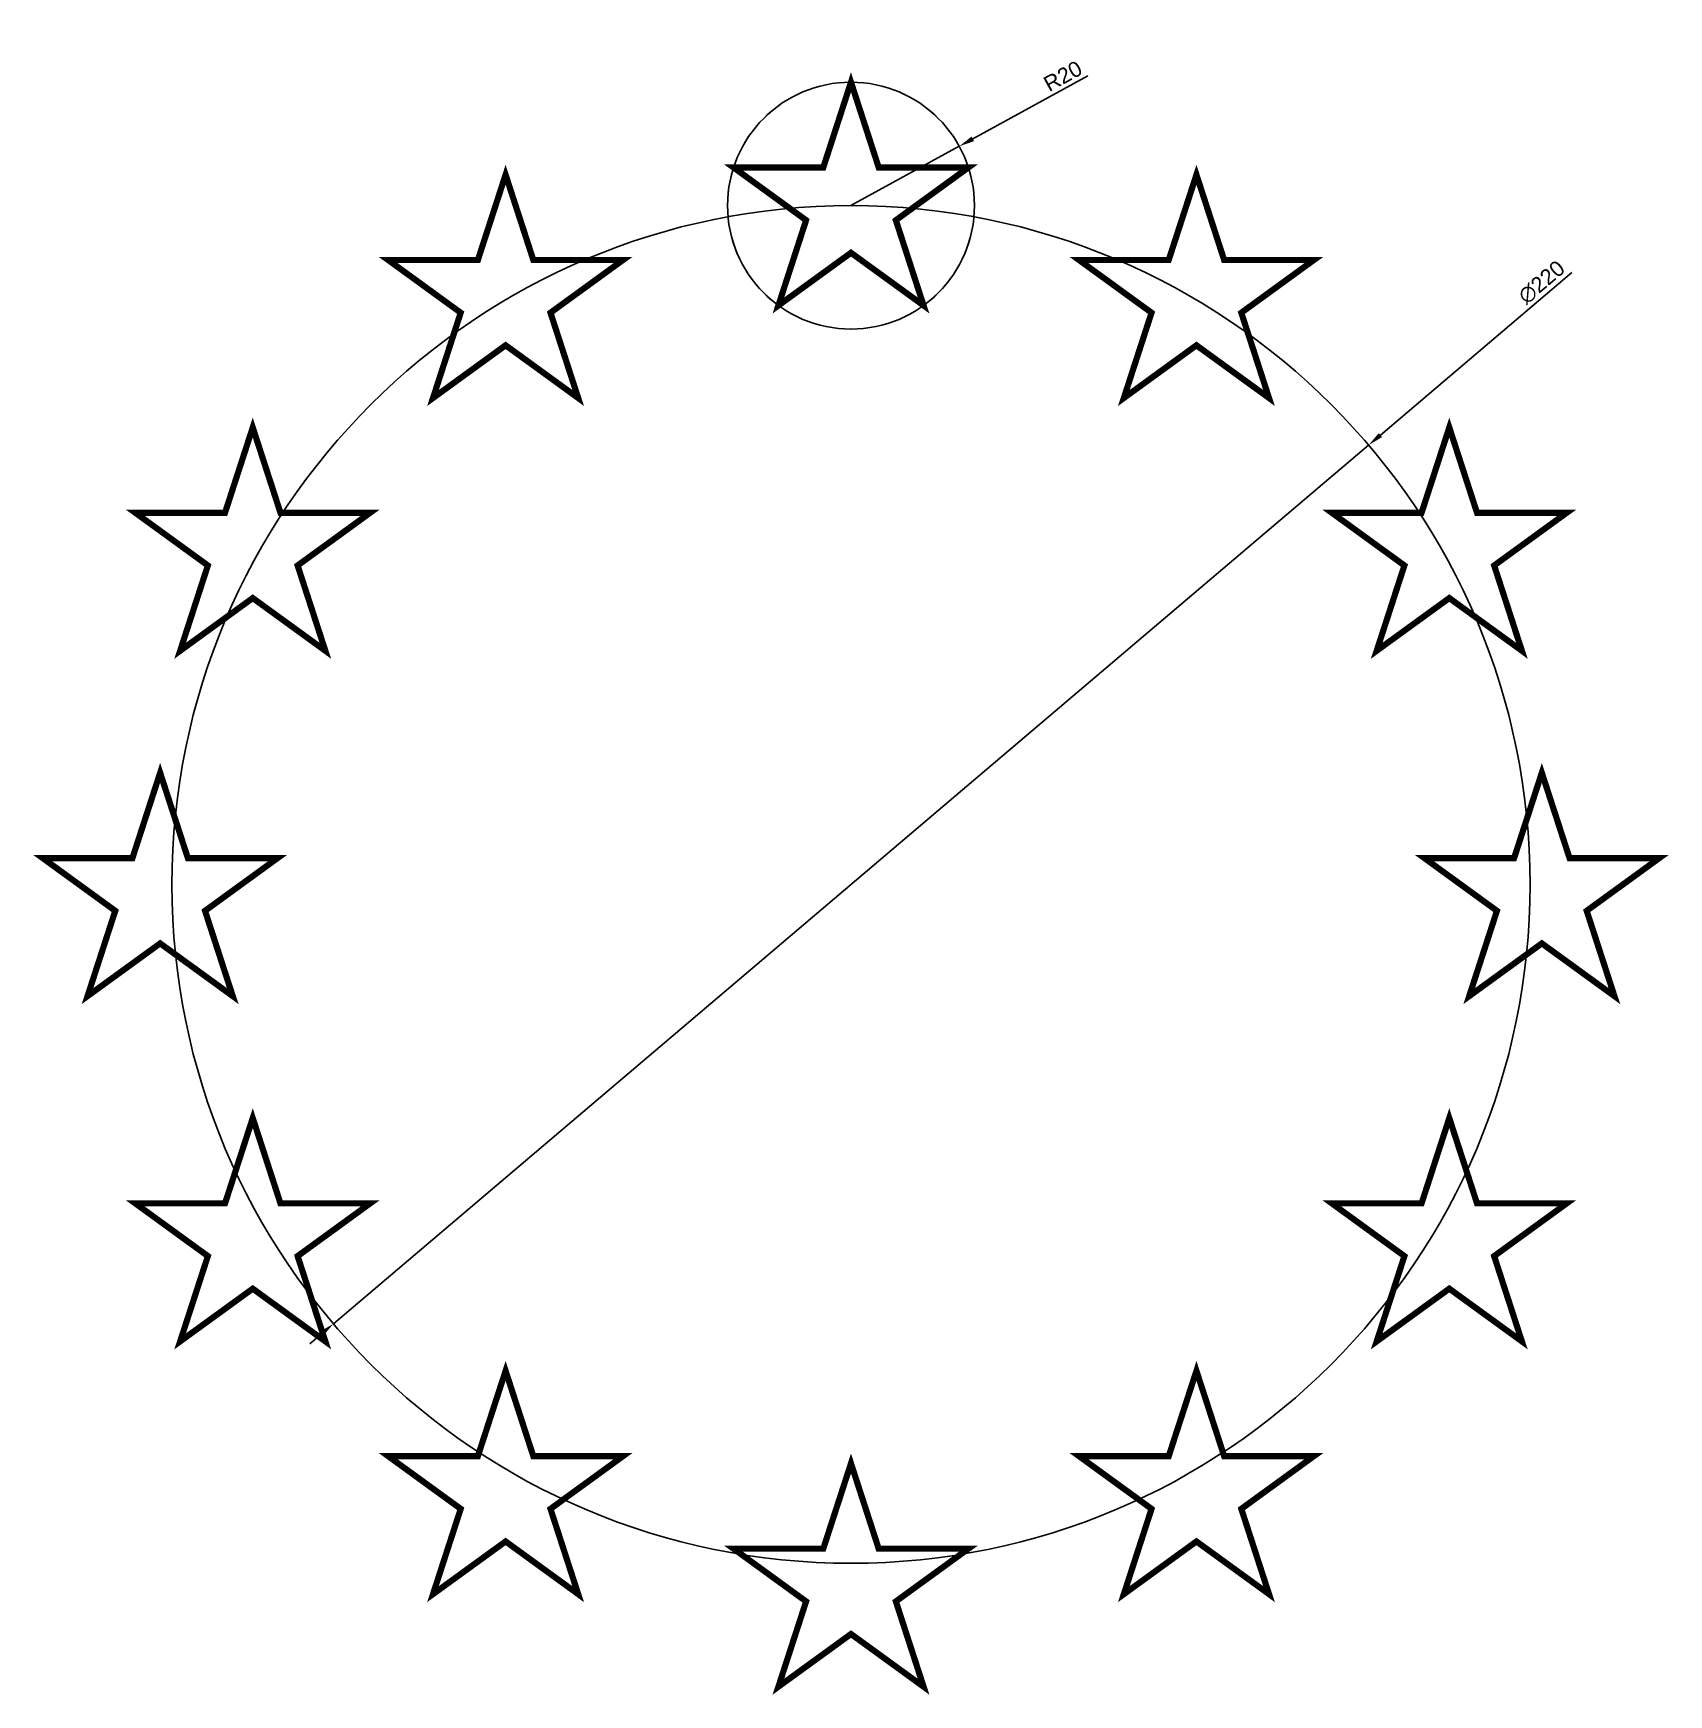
# Model space of a CAD drawing. Header units: millimetres. Extents: x 1626 to 1891, y 2047 to 2316.
import ezdxf

# ---------------------------------------------------------------- set-up
doc = ezdxf.new("R2010")
doc.units = ezdxf.units.MM
doc.layers.add('cotas', color=252, linetype='Continuous')
doc.styles.get("Standard").update_dxf_attribs({"font": 'arial.ttf'})
doc.dimstyles.new('ISO-25', dxfattribs={"dimtxt": 2.5, "dimasz": 2.5, "dimexe": 1.25, "dimexo": 0.625, "dimtad": 1, "dimtxsty": 'Standard', "dimcen": 2.5, "dimadec": 0, "dimazin": 0, "dimtfac": 1, "dimtmove": 0, "dimatfit": 3, "dimfxl": 1, "dimarcsym": 0})

# ---------------------------------------------------------------- blocks, each defined once
blk = doc.blocks.new('*U2')
blk.add_circle((20, 20), 20)
blk = doc.blocks.new('*U3')
at = {"layer": 'cotas', "color": 0, "linetype": 'ByBlock', "lineweight": -2, "transparency": 16777216}
for p, rotation in [((1786.09, 2292.91), 144), ((1762.58, 2316.42), 216), ((1770.99, 2263.28), 72), ((1732.95, 2301.32), 288.0000000000001)]:
    blk.add_blockref('*U2', p, dxfattribs=dict(at, rotation=rotation))
blk.add_blockref('*U2', (1738.15, 2268.48), dxfattribs=at)
blk = doc.blocks.new('*U6')
at = {"const_width": 1}
blk.add_lwpolyline([(0, 18.09), (-4.49, 4.27), (-19.02, 4.27), (-7.27, -4.27), (-11.76, -18.09), (0, -9.55), (11.76, -18.09), (7.27, -4.27), (19.02, 4.27), (4.49, 4.27), (0, 18.09)], dxfattribs=at)
blk = doc.blocks.new('*U7')
at = {"color": 0, "linetype": 'ByBlock', "lineweight": -2, "transparency": 16777216}
for p in [(1758.15, 2290.39), (1702.2, 2275.4), (1814.11, 2275.4), (1661.24, 2234.44), (1855.07, 2234.44), (1646.24, 2178.48), (1870.06, 2178.48), (1661.24, 2122.53), (1855.07, 2122.53), (1702.2, 2081.57), (1814.11, 2081.57), (1758.15, 2066.57)]:
    blk.add_blockref('*U6', p, dxfattribs=at)
blk = doc.blocks.new('*D8')
at = {"layer": 'cotas', "color": 0, "lineweight": -2, "transparency": 16777216}
for p, q in [((1796.54, 2309.53), (1777.88, 2299.3)), ((1758.15, 2288.48), (1775.69, 2298.1))]:
    blk.add_line(p, q, dxfattribs=at)
at = {"layer": 'cotas', "color": 0, "transparency": 16777216}
blk.add_solid([(1777.68, 2299.67), (1778.08, 2298.93), (1775.69, 2298.1)], dxfattribs=at)
at = {"layer": 'Defpoints', "color": 0, "transparency": 16777216}
for p in [(1775.69, 2298.1), (1758.15, 2288.48)]:
    blk.add_point(p, dxfattribs=at)
at = {"layer": 'cotas', "color": 0, "transparency": 16777216, "insert": (1792.47, 2309.47), "char_height": 2.5, "attachment_point": 5, "rotation": 28.7357}
blk.add_mtext('R20', dxfattribs=at)
blk = doc.blocks.new('*D9')
at = {"layer": 'cotas', "color": 0, "lineweight": -2, "transparency": 16777216}
for p, q in [((1874.92, 2277.63), (1843.91, 2251.3)), ((1674.3, 2107.29), (1842, 2249.68)), ((1672.39, 2105.67), (1670.49, 2104.05))]:
    blk.add_line(p, q, dxfattribs=at)
at = {"layer": 'cotas', "color": 0, "transparency": 16777216}
for points in [[(1843.64, 2251.61), (1844.18, 2250.98), (1842, 2249.68)], [(1672.12, 2105.99), (1672.66, 2105.35), (1674.3, 2107.29)]]:
    blk.add_solid(points, dxfattribs=at)
at = {"layer": 'Defpoints', "color": 0, "transparency": 16777216}
for p in [(1842, 2249.68), (1674.3, 2107.29)]:
    blk.add_point(p, dxfattribs=at)
at = {"layer": 'cotas', "color": 0, "transparency": 16777216, "insert": (1870.03, 2276.06), "char_height": 2.5, "attachment_point": 5, "rotation": 40.333}
blk.add_mtext('∅220', dxfattribs=at)

msp = doc.modelspace()

# ---------------------------------------------------------------- linework, layer by layer
msp.add_circle((1758.152, 2178.483), 110)

# ---------------------------------------------------------------- block references
msp.add_blockref('*U7', (0, 0))
at = {"layer": 'cotas'}
msp.add_blockref('*U3', (0, 0), dxfattribs=at)

# ---------------------------------------------------------------- dimensions: what is measured, and where the dimension line sits
dim = msp.add_radius_dim(center=(1758.152, 2288.483), mpoint=(1775.689, 2298.098), dimstyle='ISO-25', dxfattribs=at)
dim.commit()
dim.dimension.update_dxf_attribs({"geometry": '*D8', "text_midpoint": (1793.381, 2307.799), "dimtype": 164})
dim = msp.add_diameter_dim_2p(p1=(1674.3, 2107.288), p2=(1842.005, 2249.678), dimstyle='ISO-25', dxfattribs=at)
dim.commit()
dim.dimension.update_dxf_attribs({"geometry": '*D9', "text_midpoint": (1871.309, 2274.559), "dimtype": 163})

doc.saveas('drawing.dxf')
